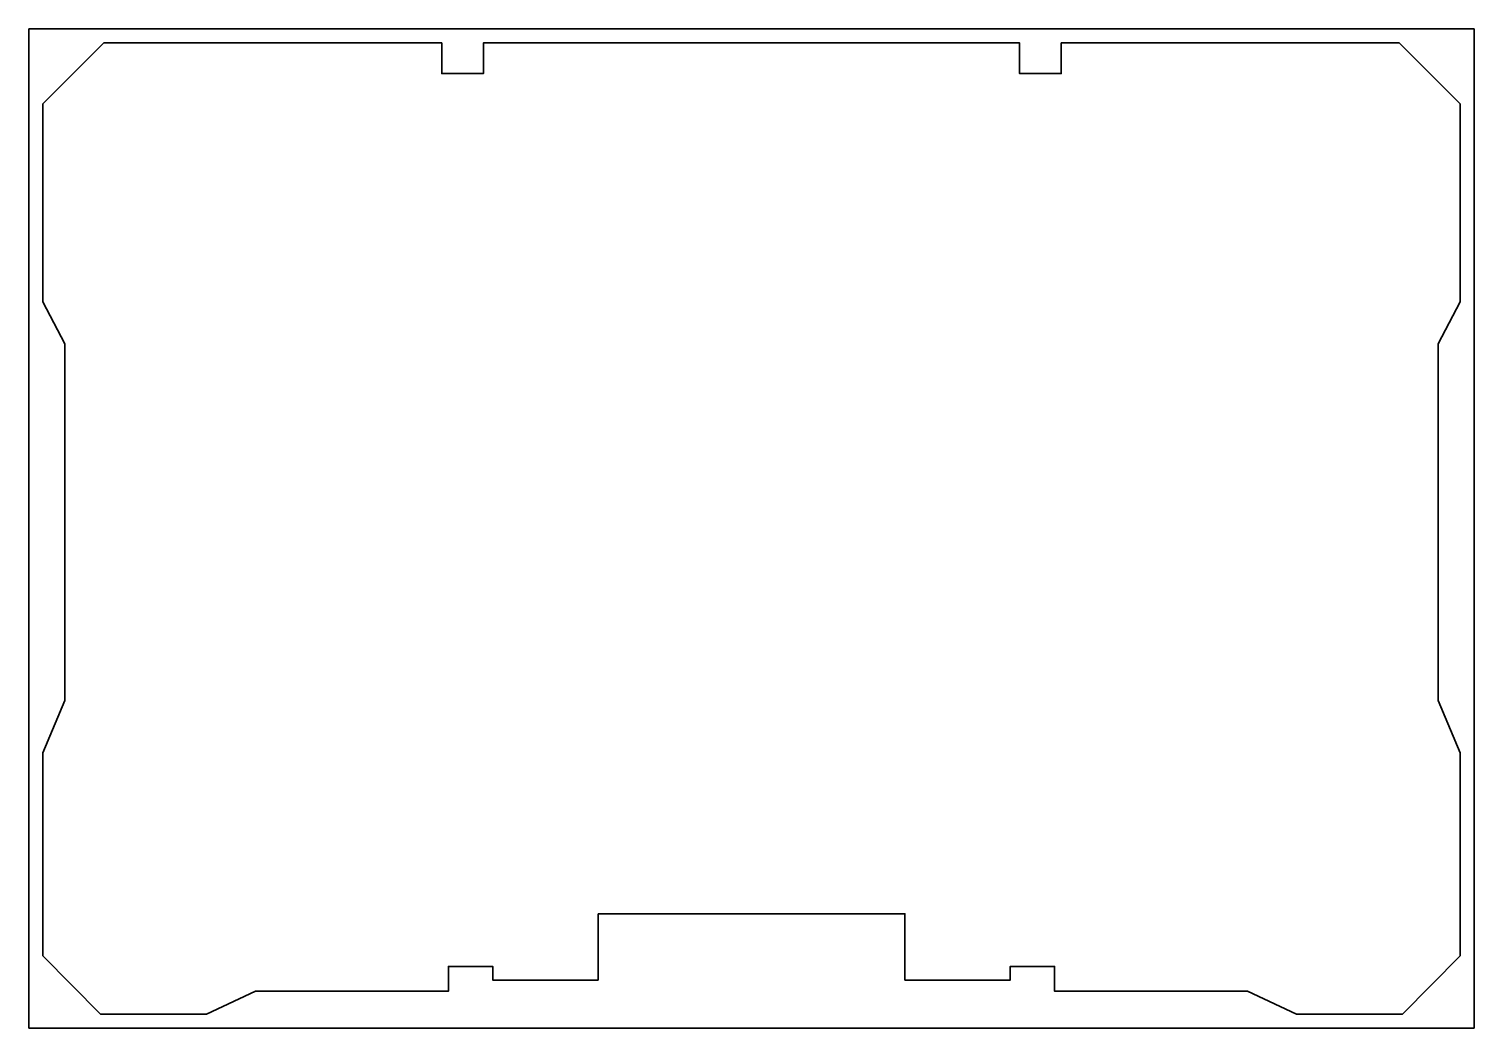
# Model space of a CAD drawing. Header units: millimetres. Extents: x -154 to 364, y -31 to 328.
import ezdxf

# ---------------------------------------------------------------- set-up
doc = ezdxf.new("R2010")
doc.units = ezdxf.units.MM
doc.header["$MEASUREMENT"] = 0
doc.layers.get('0').update_dxf_attribs({"lineweight": 0})
doc.layers.add('Safety', color=7, linetype='Continuous', lineweight=0)

msp = doc.modelspace()

# ---------------------------------------------------------------- linework, layer by layer
at = {"color": 1, "lineweight": 35, "true_color": 0xff0000}
msp.add_lwpolyline([(50, 10.37), (50, -13.39), (12.24, -13.39), (12.24, -8.47), (-3.65, -8.47), (-3.65, -17.39), (-72.73, -17.39), (-90.35, -25.61), (-128.35, -25.61), (-149, -4.74), (-149, 68.12), (-141.15, 86.89), (-141.15, 214.75), (-149, 229.76), (-149, 300.79), (-127.18, 322.61), (-6, 322.61), (-6, 311.59), (8.93, 311.59), (8.93, 322.61), (201.07, 322.61), (201.07, 311.59), (216, 311.59), (216, 322.61), (337.18, 322.61), (359, 300.79), (359, 229.76), (351.15, 214.75), (351.15, 86.89), (359, 68.12), (359, -4.74), (338.35, -25.61), (300.35, -25.61), (282.73, -17.39), (213.65, -17.39), (213.65, -8.47), (197.76, -8.47), (197.76, -13.39), (160, -13.39), (160, 10.37)], close=True, dxfattribs=at)
at = {"layer": 'Safety', "color": 1, "lineweight": 35, "true_color": 0xff0000}
msp.add_lwpolyline([(364, -30.61), (-154, -30.61), (-154, 327.61), (364, 327.61)], close=True, dxfattribs=at)

doc.saveas('drawing.dxf')
